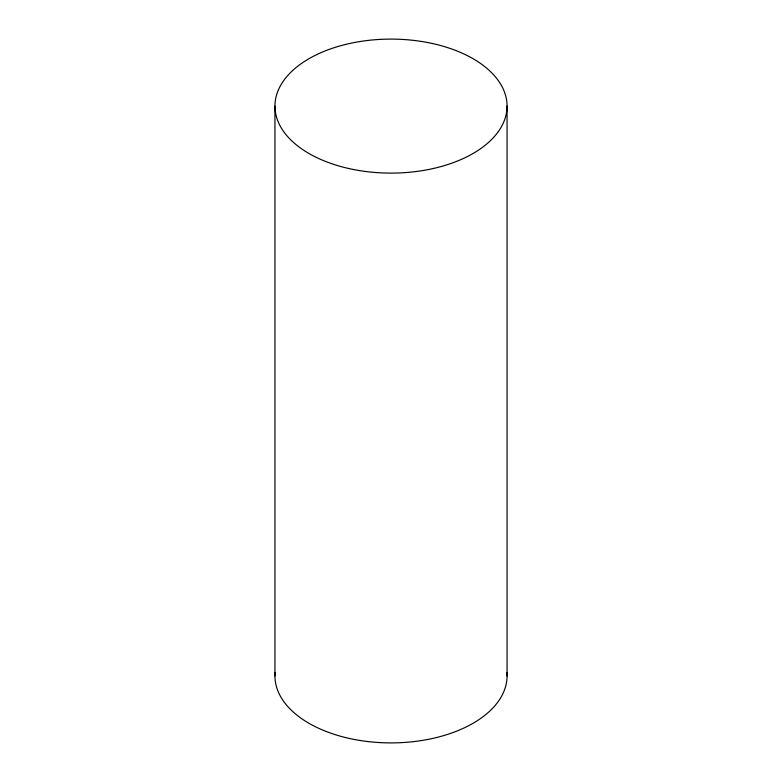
<?xml version="1.0" encoding="UTF-8"?>
<svg xmlns="http://www.w3.org/2000/svg" width="782" height="782" viewBox="0 0 782 782"><rect width="100%" height="100%" fill="white"/><g stroke="black" fill="none" stroke-linecap="round" stroke-linejoin="round"><path stroke-width="1.17" d="M507.059 106.108A116.059 67.008 0 0 1 332.976 164.132A116.059 67.008 0 0 1 332.976 48.073A116.059 67.008 0 0 1 507.059 106.108L507.059 675.892M274.941 106.108L274.941 675.892M506.902 672.412A116.059 67.008 0 0 1 391 742.9A116.059 67.008 0 0 1 275.098 672.412"/></g></svg>
